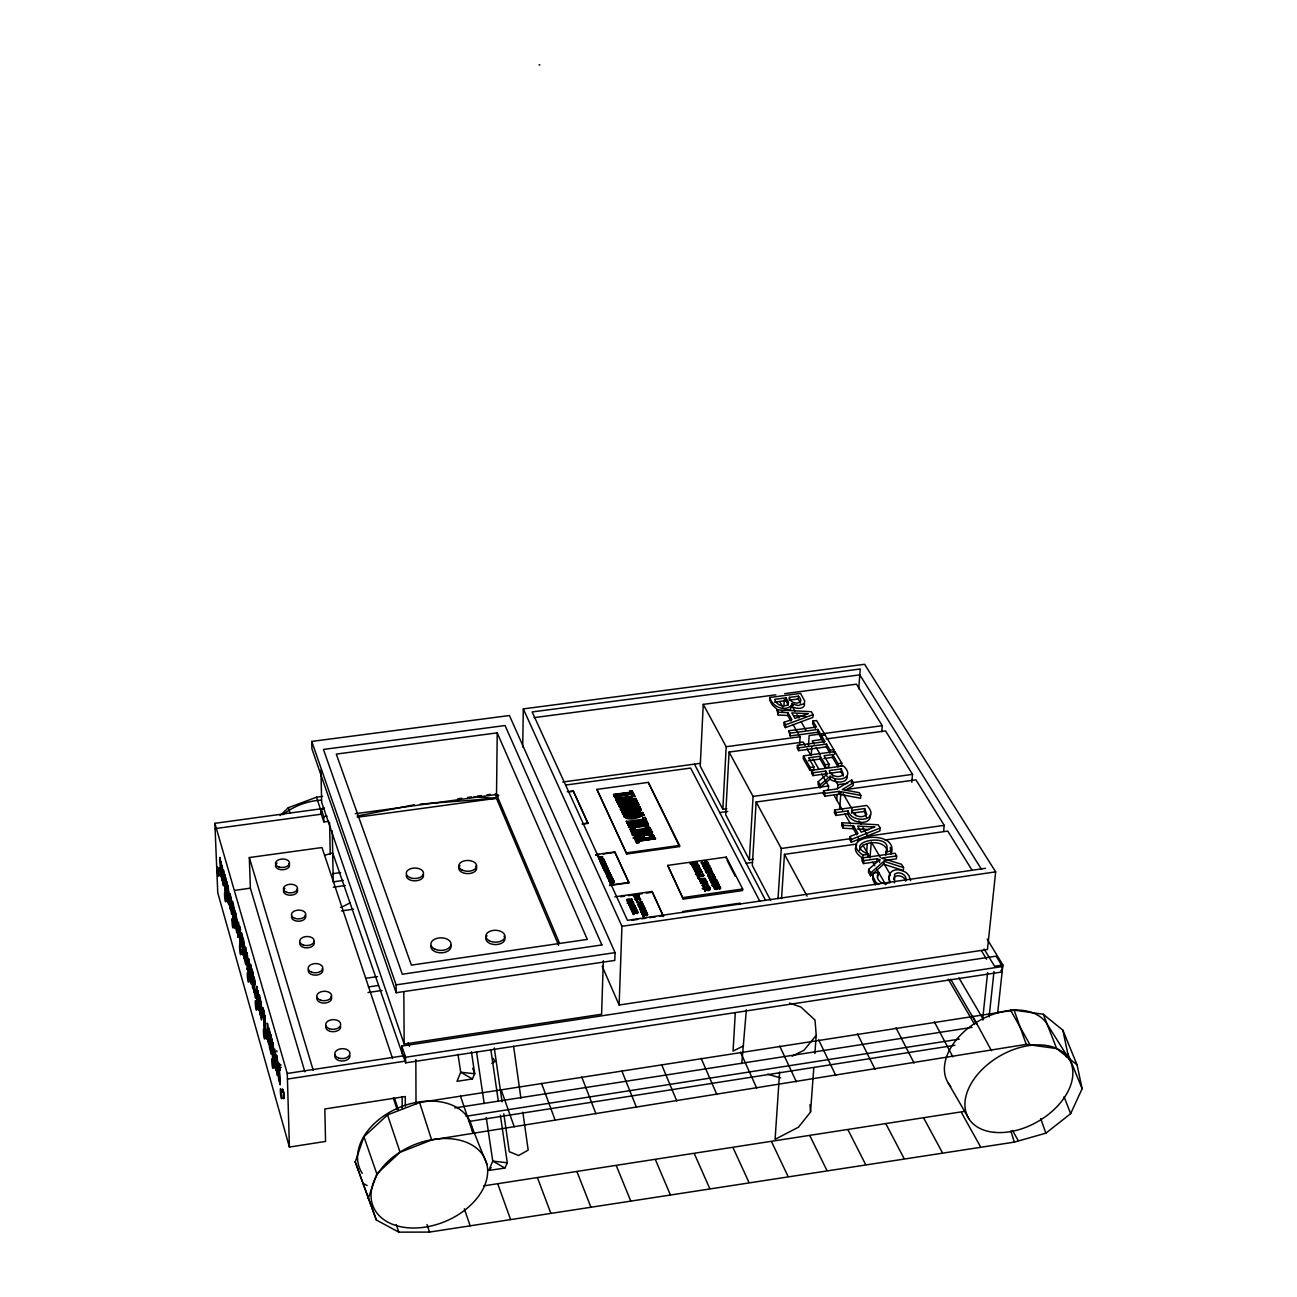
<?xml version="1.0" encoding="UTF-8"?>
<svg xmlns="http://www.w3.org/2000/svg" width="1297" height="1297" viewBox="0 0 1297 1297"><rect width="100%" height="100%" fill="white"/><g stroke="black" fill="none" stroke-linecap="round" stroke-linejoin="round"><path stroke-width="1.5" d="M245.587 963.687L245.603 947.167L247.338 969.848L247.046 968.81M257.033 1002.224L257.033 999.128L258.233 1008.061M256.725 1002.759L256.806 986.142L258.411 1007.153M702.147 863.17L702.18 862.327M714.566 887.91L717.046 886.532L719.527 887.44M559.461 943.162L496.524 794.51L497.221 732.854L336.28 754.092L411.392 965.13L587.314 939.417L497.221 732.854M641.075 912.18L642.096 910.575L645.533 910.267L644.382 907.349L644.269 908.905M522.691 747.056L523.307 708.892L864.596 664.291L995.658 871.86L987.455 949.501L619.139 1005.013L602.165 966.2M707.27 862.683C706.346 865.472 709.264 863.089 707.465 861.775A1.994 1.2 3.8 0 0 706.557 861.321L704.547 861.646L704.336 863.235M646.441 911.629L646.425 912.342A1.978 1.216 3.1 0 1 645.841 913.039L642.323 913.38L641.091 911.759M643.896 906.149L643.863 906.862A1.978 1.2 3 0 1 643.28 907.576C635.53 910.445 640.896 901.755 643.036 906.684C637.8 909.035 639.907 903.539 643.199 906.522M582.304 824.179L587.995 823.4L573.258 790.943L567.243 791.754M587.995 823.4L573.258 790.943M596.912 789.387L626.743 854.01L679.531 846.568L679.579 845.401L648.305 782.383L596.912 789.387L626.743 854.01M598.128 857.025L602.457 856.587M598.776 858.063L599.814 857.674L597.982 856.328M599.895 856.75L602.003 856.863L599.895 856.75L600.235 857.868L601.986 857.22M604.597 861.467L604.467 860.868A1.719 1.038 2.4 0 0 603.672 860.365L600.106 860.722L599.846 859.263M600.235 857.868L602.003 856.863M600.349 862.051L600.284 861.224A1.654 0.989 2.4 0 1 600.77 860.641L599.846 859.408L603.089 859.311M602.959 866.445C599.895 863.364 612.8 864.84 601.63 864.694L600.673 862.132M600.495 861.938L601.808 865.067L606.072 864.467M604.062 861.857C598.403 863.218 601.662 857.868 604.159 862.019M602.116 864.629L601.565 863.04L603.608 864.337L603.089 863.186M601.808 864.71L602.473 866.526L606.704 865.845L607.418 867.774L606.704 865.845M605.764 869.168L604.37 870.676L605.764 869.168L607.871 869.233L607.596 867.774L603.3 868.358L602.602 866.428L603.478 868.714M603.672 859.862L603.527 858.809A1.719 1.038 2.3 0 0 602.732 858.306L599.83 858.582A1.654 0.989 2.3 0 0 599.344 859.165L600.106 860.722M603.786 868.277L603.235 866.688L605.277 867.985L604.759 866.834M604.094 864.256C602.457 862.473 605.504 862.116 605.261 864.191M603.64 868.698L605.456 868.844L604.37 870.676M605.748 864.11L605.034 862.197L601.062 862.781M605.586 872.962C608.439 872.476 607.58 874.486 609.93 872.832M605.715 868.763C607.028 867.466 608.163 871.292 605.731 868.406M605.034 862.197L606.072 864.823M603.316 960.769L601.597 1014.238L404.161 1044.085L321.656 802.34L320.959 770.078M606.364 866.607L606.931 867.839L605.245 866.412L605.294 867.628M607.92 873.789L610.692 874.908L606.429 874.794C616.399 873.773 601.905 875.686 609.282 872.784M608.974 876.059L609.995 877.145L608.974 876.059C607.045 878.361 605.488 875.329 610.936 875.053L612.654 879.155L610.936 875.053M607.596 867.774L607.855 869.606L605.748 869.525M607.531 877.583L606.818 875.653M607.969 878.555L611.779 878.004L612.152 879.22L607.969 878.555L611.617 878.037L610.611 875.459L611.617 877.68M614.048 882.706L613.676 881.003L609.347 881.587L608.633 879.998L612.784 879.042C617.372 884.554 608.601 882.333 613.562 882.171M609.282 879.901L611.844 880.776L609.282 879.901L609.849 881.522M611.811 882.771C610.239 884.1 610.968 882.382 608.633 879.642M609.914 873.189L609.72 872.378M610.222 883.484L611.503 882.446M610.692 874.908L610.498 874.081M613.578 794.818L630.52 792.321L613.594 794.267M611.309 879.625L613.011 880.712L611.309 879.625L611.827 881.149M614.259 796.245L616.221 795.434L616.707 797.039L614.762 797.298L614.259 796.245L616.221 795.434M614.762 797.298L614.275 795.693M613.497 881.003L612.784 879.042M618.912 802.049L622.382 801.384L621.895 800.346L616.448 800.833L615.54 798.352L634.768 796.099L617.956 798.952L634.768 796.099M613.578 882.349C614.259 881.457 611.941 883.322 610.433 883.565M616.27 800.476L635.984 799.211L617.177 802.373M616.529 796.682L616.383 795.774L633.195 793.472L630.942 793.78L629.92 791.057L632.158 790.765L633.811 794.137L631.85 794.964L631.347 793.359L633.293 793.083L616.561 796.131M609.541 885.559L628.964 882.787L614.794 851.951L595.615 854.642M616.448 800.833L615.54 798.352M617.356 802.746L617.194 801.805L622.382 801.384M633.455 803.783L618.815 805.794L618.669 804.902L638.011 802.794L625.235 806.134M635.287 803.54L619.399 807.01L638.011 802.794M615.07 952.63L614.794 960.412L396.169 992.724L311.912 748.791L311.75 741.414L509.429 715.522L615.07 952.63L396.104 984.877L311.75 741.414M620.955 809.668L630.504 808.744L631.088 810.56L630.472 809.296L621.101 810.593L620.955 809.668L640.086 807.026C636.227 810.382 625.122 808.955 640.264 807.399M621.895 800.346L616.464 800.281M641.318 809.571C640.118 816.251 626.175 810.738 622.138 812.781C625.592 809.863 639.016 815.456 641.318 809.571L621.701 811.857L631.104 810.009M621.879 812.214L621.717 811.306M625.105 809.296L620.015 809.085L622.106 807.853M623.014 814.013C634.573 813.041 625.77 816.705 623.014 814.013L642.858 812.733L624.1 816.867C624.927 813.478 635.433 815.197 623.922 816.478M623.403 806.523L638.708 804.221L625.316 806.621M624.1 800.152L633.309 798.774L624.505 800.995L624.1 800.152L633.293 799.341M624.505 800.995L624.116 799.601M623.938 815.926C626.84 821.925 639.68 817.791 643.798 814.905M619.139 1005.013L621.944 926.285L523.307 708.892M626.321 821.536L643.28 819.185M626.613 816.64C630.342 818.472 639.064 817.532 641.415 814.581L626.597 817.191L641.399 815.132L638.432 816.964L626.905 817.694M626.5 821.909L626.354 820.985M646.555 820.936L646.198 819.607L643.928 819.915L643.831 821.147L627.083 823.109L646.344 819.882C639.972 824.389 625.77 824.292 646.587 820.385M627.245 823.465L627.1 822.557M636.211 822.574L647.495 822.249L628.04 825.119L644.658 822.249L634.93 823.514M628.218 825.492L628.056 824.568M629.92 791.057L632.142 791.316L633.779 794.688M628.964 827.081C653.169 822.33 612.881 830.615 635.789 825.946L628.996 826.513M632.304 900.231C631.915 906.473 620.144 897.508 631.834 899.145L632.012 901.302A2.383 1.443 2.9 0 1 631.12 901.772L628.121 901.577L626.905 899.842M627.78 900.912L628.072 901.383A1.686 1.038 2.8 0 0 628.85 901.853C632.741 901.042 632.709 899.956 628.867 901.431A1.686 1.021 2.8 0 1 628.088 900.945L627.926 900.734M630.877 814.24L640.134 812.846L630.877 814.24L631.282 815.083L634.817 814.419M631.526 793.699L616.367 796.326M631.85 794.964L631.704 794.056M630.423 906.327L629.045 904.982C636.292 901.723 618.474 904.528 633.147 901.999C636.13 905.371 620.744 905.095 634.282 904.917L635.125 906.716L631.412 908.159L635.141 906.295L633.779 904.982M647.398 829.772L649.408 830.21L631.299 831.944L630.666 830.031L632.644 829.756L633.293 831.118M631.282 815.083L630.893 813.689M628.38 903.539L628.218 902.696M628.964 882.787L614.794 851.951M639.405 811.403L633.179 812.522L631.655 811.29L639.453 810.544L634.525 811.922L631.655 811.29M631.299 831.944L630.666 830.031M629.045 904.982L630.342 903.247M631.72 829.918C641.496 827.583 626.111 831.847 630.731 828.361M632.369 834.182L631.558 831.912L632.369 834.182L636.097 833.485L634.736 835.025L636.016 835.3L652.683 832.026L648.403 831.847L649.975 833.306M632.644 829.756L630.65 830.583M632.904 822.882L646.182 820.158L645.128 817.386L642.826 818.261M632.758 808.436L633.341 810.252L632.741 808.988M629.904 906.814L629.061 904.544M630.05 905.517L634.152 905.792M631.428 907.738C646.084 908.775 620.485 909.797 634.946 905.857M634.736 796.65L634.59 795.742M630.666 908.5L630.488 907.624M629.288 905.501L630.958 903.669M633.049 903.182C631.834 905.095 629.58 902.712 633.017 903.393M639.097 835.446C631.671 836.565 628.234 834.02 639.113 834.879M637.881 912.764L637.362 911.094L632.19 911.775L631.299 909.846L636.26 908.711L637.135 911.061L636.26 908.711M633.957 831.944C630.634 834.036 645.922 831.409 650.527 830.745C654.515 828.621 643.458 829.853 649.375 830.761M632.125 900.264L631.834 899.145M634.282 831.523L649.278 830.988M631.282 806.102L637.686 806.102L635.562 807.853L637.654 806.653L623.063 808.161M635.773 798.774L616.286 799.925M634.703 838.494C633.017 840.683 654.872 836.905 654.304 836.241M648.273 823.854C649.91 826.205 633.147 820.563 635.595 826.157M635.984 799.211L635.789 798.206M632.19 911.775L631.315 909.424M632.077 910.17L632.774 911.694L632.077 910.17L633.909 909.91L635.141 911.24L634.509 909.392L635.141 911.24M632.579 912.634C633.617 914.904 633.358 913.331 637.897 912.521M632.936 903.312L632.774 902.485L633.033 903.604M636.714 800.703C608.747 801.514 616.415 806.685 637.313 801.951C582.693 807.934 670.549 795.288 621.766 802.827M633.503 903.215L633.147 901.999M638.983 895.838L639.016 896.567C636.519 901.334 628.251 893.033 638.497 894.752L638.935 897.021M647.025 837.975C676.645 835.981 614.454 844.963 643.004 838.511M638.967 842.888L638.383 841.072L655.488 838.673L635.919 841.007L636.697 842.645L638.983 842.32L636.665 843.212L635.562 840.278M635.887 838.673C664.777 835.284 608.342 841.85 647.446 834.733C649.619 833.841 653.769 835.041 649.538 836.16C649.051 838.219 656.087 835.56 652.91 834.717M633.26 914.093L634.557 912.358M633.503 914.628L633.276 913.655M634.476 896.097L634.752 896.989A1.686 1.021 2.9 0 0 635.53 897.459C643.961 896.162 628.251 894.914 638.254 895.968M637.994 803.346L637.767 802.276M633.909 909.91L634.557 911.321M637.216 824.924L645.209 824.811M651.953 834.603C647.398 834.441 635.935 835.009 636.292 837.943C638.627 835.381 648.095 834.295 651.516 835.787M637.67 825.865L637.249 824.373M638.546 803.881L638.691 804.772M648.435 824.195L637.848 826.221L643.134 825.492M622.09 809.15C616.026 806.621 641.675 802.956 638.643 806.864C643.28 804.594 615.88 806.929 625.105 808.712M637.265 912.277C636.049 914.207 633.779 911.807 637.232 912.504M639.308 810.236L631.639 811.857M635.854 909.635L636.551 911.143L635.854 909.635L634.492 909.829M636.114 908.84L635.935 907.997M636.227 900.831L635.271 898.934A1.994 1.216 3 0 1 635.838 898.221L639.34 897.881A2.075 1.265 3 0 1 640.296 898.497C642.096 899.518 633.811 900.588 635.287 899.21M640.232 807.95L640.086 807.026M636.697 902.145C640.491 901.512 638.546 904.884 641.885 901.982M637.005 900.718L636.162 899.745M637.167 912.407L636.989 911.58L637.249 912.699M633.374 809.685L640.848 809.215M637.719 912.31L637.362 911.094M639.486 903.15C645.517 903.134 641.723 905.63 637.897 905.193L637.719 904.366L641.95 904.171M638.805 895.87L638.497 894.752M641.123 901.918L638.691 903.798L641.107 902.339M641.61 836.225L641.902 837.44L641.61 836.225L643.879 835.917L644.366 836.938M642.826 813.284L642.631 812.279M648.403 831.88C653.623 833.922 641.35 832.139 641.383 834.603M639.697 900.329L639.956 899.469M643.717 815.1L643.425 813.916L624.246 816.575C629.223 820.19 637.946 816.883 643.636 815.213M644.463 909.31L639.907 909.537L644.285 908.467L644.949 910.348A1.962 1.2 3.1 0 1 645.922 910.786L646.425 912.05A1.978 1.216 3.1 0 1 645.857 912.618L642.923 913.088L641.188 912.067M640.102 909.943L639.924 909.1M640.248 835.268L643.669 833.631M644.35 837.489L643.879 835.917M641.869 902.42L641.626 901.431M644.398 832.933L647.949 833.744M644.836 838.024L641.448 838.737M634.8 828.896C623.792 828.199 654.872 822.752 645.825 828.459M644.885 915.277L643.247 916.687L644.528 914.466L642.145 913.866L647.09 913.153C648.776 917.092 642.307 915.309 647.641 914.58M642.582 903.49L642.826 904.479M645.16 839.013L655.163 837.992L655.455 839.224M645.549 828.507L650.446 828.183L632.887 830.258L650.429 828.751L631.315 831.393M642.323 914.709L642.145 913.866M642.988 916.152L644.528 914.466M648.305 782.383L679.531 846.568M643.247 916.687L643.004 915.731M647.479 822.817L647.252 821.747M645.533 910.267L644.382 907.349M644.949 910.348L644.479 908.889L639.907 909.537M634.768 829.464C625.024 828.28 652.731 824.211 645.322 827.989C659.914 823.579 624.603 825.719 631.752 829.35M646.992 914.774C646.619 912.164 647.543 916.639 645.241 915.082M650.494 831.296L651.629 830.485L650.137 829.367M647.608 914.823L647.09 913.153M650.429 828.751L650.316 827.908M652.65 836.322C656.72 830.81 629.483 835.511 635.903 838.121M654.272 836.792L654.093 835.803M652.067 891.477L663.48 916.444L652.067 891.477L614.794 896.843M877.518 877.242L878.636 872.411L873.124 873.221L872.751 879.366L875.394 885.024M667.712 865.407L683.276 899.113L742.581 890.553L742.678 888.964L726.271 857.074L667.712 865.407L683.276 899.113M683.016 912.618L683.081 911.434L740.182 903.134L740.117 904.333M694.446 864.256L692.144 865.829C700.737 861.986 679.32 865.229 697.056 862.246C699.796 866.364 692.922 863.364 692.485 865.942L694.462 868.958M691.285 864.11L691.058 863.089M692.144 865.829L693.976 863.802L691.301 863.575M693.749 869.071L692.63 866.234L698.629 865.375L699.764 868.212L695.192 868.99A2.464 1.475 3.7 0 0 694.527 869.898C694.284 876.756 710.821 867.823 696.829 873.983M696.862 863.316C697.656 867.158 690.766 862.165 696.619 862.829L696.262 864.272L694.365 863.154M775.817 694.819L703.25 704.384L700.234 766.138L722.834 809.247L726.79 808.696M696.635 868.52L695.808 866.299L697.332 868.423M695.792 872.33L695.565 869.541L698.905 868.974A2.578 1.556 3.8 0 1 700.331 869.59L700.915 870.287A4.037 2.432 3.7 0 1 701.061 871.292L701.093 870.773A4.037 2.432 3.7 0 0 700.947 869.752L700.364 869.071A2.578 1.556 3.8 0 0 698.921 868.455L698.159 865.974L699.051 868.309M696.619 862.829L694.333 863.672M694.414 864.791L697.51 864.904L697.056 862.246M697.073 870.19L698.435 871.957L697.786 870.092M705.406 879.496L698.435 878.491L705.13 878.361C707.351 880.89 696.084 882.365 701.255 880.517L700.542 879.09L698.694 878.993L697.397 875.832L703.671 875.459L698.337 876.74L703.671 875.459M699.764 868.212L698.629 865.375M698.694 878.993L697.397 875.832M645.841 911.613L643.717 913.104L641.707 911.775M698.451 878.507L698.353 876.221M699.732 881.101L701.272 879.982L700.575 878.572L698.71 878.474M700.315 870.595L700.04 871.697L700.348 870.222M699.991 881.62L699.764 880.566M707.238 863.202L705.163 861.84L704.53 864.515A1.881 1.135 3.8 0 1 703.298 864.645C700.364 865.083 702.082 859.749 702.261 862.521M700.607 882.852L705.925 882.073L706.054 880.193L707.546 883.208L706.816 883.841C706.217 878.669 693.587 885.754 706.184 882.576M700.85 883.338L700.623 882.317M701.288 879.123L704.449 878.766L701.872 880.274L701.288 879.123L704.433 879.301M701.726 871.568L701.953 872.589M701.872 880.274L701.32 878.604M708.713 864.191L702.909 866.007L706.589 864.807M696.943 873.692C718.019 876.642 681.638 875.491 701.969 872.07M708.519 866.574L703.169 866.558L708.551 866.056L703.914 868.033L708.551 866.056M703.039 874.778L702.828 873.756M703.639 875.978L703.428 874.956M704.19 868.585L710.691 868.131L704.19 868.585L703.947 867.515M706.897 889.823L704.611 890.893C713.285 886.953 691.625 890.277 709.556 887.229C713.074 891.882 702.326 890.974 710.27 888.753M703.72 889.126L703.509 888.105M704.838 869.282L705.536 871.244L706.168 870.627M710.675 868.65C693.652 868.001 720.856 865.585 704.093 865.65M704.611 890.893L706.135 888.785M705.536 871.244L710.691 869.995L711.567 871.957L710.724 869.476L705.665 870.19L710.821 868.958L712.458 873.692C711.972 868.941 699.115 874.875 711.599 871.438M704.92 891.542L704.628 890.358M707.53 883.727L706.054 880.193M711.826 872.443L706.541 872.686M707.027 864.061L707.27 862.975M706.816 883.841L706.2 882.057M709.362 888.315C709.751 891.801 703.849 888.558 709.491 888.672M708.454 863.689L708.681 864.71M893.746 879.317L894.379 877.031C898.254 874.227 904.528 876.415 905.76 881.068M643.296 906.133L641.269 907.641L638.562 906.295M715.182 876.999L708.892 877.372L715.182 876.999L712.815 877.339L713.642 879.577L712.783 877.874M705.017 868.163L709.67 866.688L709.459 865.666M712.069 877.972L712.928 879.69L712.069 877.972L709.151 877.874M707.919 875.28C709.637 872.427 715.15 875.216 714.29 876.107C714.842 872.8 708.081 872.638 707.805 875.605L709.054 877.372L707.838 875.07M710.237 868.52L711.567 869.865M713.609 875.718L713.301 876.772L713.545 874.972A1.8 1.086 4 0 0 712.507 874.243L708.875 874.778A1.735 1.038 3.9 0 0 708.6 875.443L710.01 877.242L708.567 875.961A1.735 1.038 3.9 0 1 708.843 875.297L712.475 874.778A1.8 1.086 4 0 1 713.512 875.507L713.626 875.897M710.432 868.179L705.033 867.628M710.026 888.721L709.556 887.229M712.961 879.155C703.314 880.793 722.932 879.026 713.674 879.058M716.609 879.82L717.306 881.798L716.609 879.82L710.253 880.079M711.259 882.657C713.22 882.025 709.07 879.123 711.259 882.657L717.646 881.879C719.316 885.429 707.984 886.694 718.003 882.592M711.388 881.603L716.576 880.355M711.648 882.106C712.312 879.301 718.084 882.738 716.479 880.89M717.014 882.998C700.607 890.455 728.249 879.042 711.842 883.208M712.458 873.692L711.842 871.924M713.155 873.594L711.664 870.611M712.912 885.948L718.992 884.554L712.912 885.948L712.669 884.862M714.923 876.513L715.15 877.534M716.398 887.31L716.803 888.704L717.111 887.213C719.365 889.872 714.517 890.228 714.679 887.651M717.76 889.094L717.111 887.213M717.971 883.111L717.646 881.879M713.966 884.781L718.765 884.1L718.96 885.089M722.834 809.247L726.19 746.732L703.25 704.384M713.804 887.553A2.481 1.508 4.1 0 1 714.452 886.613L718.214 886.078A2.61 1.573 4.1 0 1 719.673 886.694L720.257 887.407A4.069 2.464 4.1 0 1 720.419 888.429L719.381 888.85L719.657 887.732M720.354 888.704L720.435 887.91A4.069 2.464 4.1 0 0 720.289 886.872L719.689 886.175A2.61 1.573 4.1 0 0 718.246 885.559L714.485 886.094A2.481 1.508 4.1 0 0 713.836 887.018L715.117 889.483M805.129 745.435L803.167 742.046L729.076 752.065L725.688 814.678L749.342 859.798L753.265 859.23M726.174 858.646L726.271 857.074M635.87 899.664L637.946 898.156L639.988 899.615M735.269 1013.2L733.064 1051.073L743.57 1045.868M749.342 859.798L753.087 796.423L729.076 752.065M823.838 792.613L756.119 802.016L752.325 865.472L770.677 900.491M769.834 697.462C772.039 706.622 784.604 712.215 791.689 705.373L792.094 703.801L797.963 705.519L804.221 703.785L804.707 700.899L800.525 693.409L769.834 697.462L769.672 700.234L772.558 705.276L777.989 710.026M641.691 912.196L643.798 910.705L645.825 912.034M776.968 709.848L778.33 712.231L787.911 712.685L791.867 719.511L784.134 722.299L783.939 725.088L785.398 727.617L812.879 717.419L813.073 714.631L811.355 711.713L776.968 709.848L778.168 715.02L787.733 715.49L790.992 721.035M778.168 715.02L778.33 712.231M639.145 906.733L642.193 905.274A1.962 1.2 3 0 1 643.344 905.744L643.782 906.279M783.939 705.552L784.312 699.602M788.333 705.146L785.852 700.607L786.031 697.835L774.666 699.326C776.287 704.984 783.226 707.773 788.106 704.498L788.511 702.358L786.031 697.835M785.398 727.617L785.577 724.812L784.134 722.299M787.733 715.49L787.911 712.685M789.257 700.169L789.435 697.381L798.417 696.197C806.912 704.547 789.889 705.617 789.435 697.381M778.022 898.691L781.28 848.481L756.119 802.016M833.631 752.552L833.825 749.731L816.559 720.516L812.895 721.019L816.445 727.05L788.981 730.746L790.197 735.966L817.677 732.254L823.952 742.922M781.669 710.983L790.457 709.427L791.932 703.833M790.197 735.966L788.981 730.746M804.529 703.671C805.08 709.783 795.418 708.94 791.916 706.589L792.094 703.801M781.54 898.594L784.458 854.35L855.858 844.185M800.557 703.152L798.239 698.97L798.417 696.197M797.412 745.37L797.217 748.191L798.628 750.639L826.286 746.877L829.918 753.054L830.129 750.233L826.481 744.073L798.806 747.818L797.412 745.37L825.054 741.625L817.872 729.449L790.376 733.145M798.628 750.639L798.806 747.818M799.568 744.802L800.103 736.761L793.018 724.537M779.627 1072.035L775.087 1139.317L798.449 1127.206L810.528 1112.064L813.819 1067.626M803.443 755.875L803.265 758.696L809.96 770.369L813.705 769.851L813.9 767.013L808.598 757.837L820.32 756.232L825.297 764.776L825.087 767.613L828.832 767.094L829.026 764.257L824.033 755.729L832.658 754.546L838.057 763.706L837.846 766.543L841.575 766.024L841.785 763.187L834.928 751.595L803.443 755.875L810.155 767.516L809.96 770.369M866.493 817.24L864.418 811.436L864.645 808.566L851.772 810.366L851.545 813.251M605.002 870.968C607.612 868.52 610.676 872.849 606.25 872.346M808.469 745.597L809.166 735.545L882.268 725.688L881.782 731.703M812.895 721.019L812.7 723.807L815.359 728.347M811.274 754.919L811.825 746.861M830.112 776.255L829.918 779.092L819.963 787.765L820.158 784.912L830.112 776.255C838.219 782.869 855.939 777.568 843.407 765.927L811.727 770.272L811.533 773.109L812.976 775.606L825.589 773.871L827.243 776.741M812.976 775.606L813.17 772.769L811.727 770.272M817.677 732.254L817.872 729.449M821.26 738.35L821.439 735.512L825.135 735.042M813.17 772.769L825.8 771.034L827.454 773.887L818.277 781.637L818.067 784.474L819.963 787.765M825.087 767.613L820.109 759.069L820.32 756.232M887.164 851.805C886.629 839.645 862.165 840.067 859.554 850.313M719.689 887.359L719.365 888.802M826.286 746.877L826.481 744.073M823.546 790.797L823.336 793.651L824.811 796.196L838.964 794.234L860.608 798.239L860.835 795.385L859.23 792.678L842.175 789.614L853.361 782.756L851.707 779.951L837.246 788.9L823.546 790.797L825.005 793.342L824.811 796.196M825.589 773.871L825.8 771.034M828.313 789.922L828.588 785.966L821.747 774.147M837.846 766.543L832.463 757.383L832.658 754.546M834.717 754.416L834.928 751.595M814.873 1053.488L816.218 1035.314L815.035 1020.058L800.898 1007.056L789.581 1003.067M834.587 809.977L836.079 812.571L848.108 810.884C851.659 824.308 881.895 820.985 866.801 805.469L834.587 809.977L834.376 812.846L835.868 815.44L847.898 813.754C849.892 823.368 871.6 826.529 870.287 814.84M836.662 800.476L837.116 794.558M837.554 788.641L837.846 784.685L834.895 779.627M835.868 815.44L836.079 812.571M838.964 794.234L839.191 791.381L860.835 795.385M843.309 776.011L841.056 771.747L841.267 768.91L829.318 770.548C830.907 776.352 839.24 778.557 843.407 774.536L841.267 768.91M839.726 808.015L840.926 792.191M841.915 822.72L841.688 825.605L843.228 828.248L853.329 828.767L853.556 825.881L843.439 825.362L841.915 822.72L878.231 824.795L880.144 828.037L879.901 830.923L851.27 842.256L849.648 839.451L849.875 836.565L857.949 833.468L853.556 825.881M843.228 828.248L843.439 825.362M847.898 813.754L848.108 810.884M851.707 779.951L851.481 782.788L912.521 774.358L911.823 782.237M858.727 688.772L860.251 668.993L532.159 711.94L627.456 920.335L985.412 868.325M853.361 782.756L853.134 785.593L845.158 790.505M851.27 842.256L851.497 839.37L849.875 836.565M858.128 841.526L858.452 837.522M608.682 871.292L605.407 871.584L607.807 870.433A1.637 0.989 2.5 0 1 608.747 870.806L609.168 871.73A1.637 0.989 2.5 0 1 608.682 872.314L605.423 872.459M885.057 860.462L896.389 858.841L896.649 855.939L895.043 853.231L862.181 857.949L861.954 860.851L863.51 863.575L876.675 861.678L876.902 858.76L879.771 859.652L879.528 862.554M890.228 847.298L891.136 853.929C900.167 828.118 834.976 835.463 862.959 855.096L862.732 858.014C858.387 855.696 852.583 849.892 856.847 845.012M863.51 863.575L863.753 860.657L862.181 857.949M866.607 852.194L867.255 844.185M879.771 859.652L868.731 869.314L868.487 872.233L870.53 875.799L883.597 864.175L883.841 861.257L903.539 867.596L903.296 870.514L883.597 864.175M869.979 858.014L871.292 841.98L880.339 857.479M870.53 875.799L870.773 872.881L868.731 869.314M872.881 876.14L873.124 873.221M885.997 851.562L885.883 854.691L885.997 851.562C895.335 831.264 839.354 841.607 868.05 854.156L867.823 857.058M741.771 1063.702L746.359 1009.763M241.339 946.551C242.798 942.887 243.917 961.288 241.907 952.176M704.287 862.862L706.541 861.84A1.994 1.2 3.8 0 1 707.449 862.294L708.016 863.364L707.06 863.526M249.137 973.852C250.661 970.253 251.731 988.833 249.705 979.543M943.632 831.328L944.2 825.346L915.925 779.837L846.99 789.403M257.114 1001.803C258.216 998.171 260.032 1013.881 258.054 1009.293M982.591 1019.896L987.617 972.539M989.108 1016.961L993.988 971.485M1001.851 971.988L1002.451 966.524L996.145 956.165L401.794 1046.063L401.827 1051.64L405.637 1062.843L1001.851 971.988L1000.911 970.432M997.669 1013.006L1002.905 964.984L987.163 939.125M894.508 882.933L894.638 874.113C898.951 870.887 906.441 874.243 906.133 879.852M273.651 1059.746C275.369 1056.423 276.358 1075.472 274.234 1065.615M701.466 861.808L701.418 863.218M558.602 945.27L496.475 798.287L497.626 794.542M640.556 899.988L640.572 899.08M705.13 862.894L707.141 862.91M642.307 833.404L634.752 834.474L636.097 833.517M603.721 860.024L603.672 859.036M704.384 863.04L702.682 863.413L702.471 861.694M248.554 973.496L247.192 952.744L248.311 973.447M274.315 1063.848L272.986 1042.529L274.413 1058.368M496.638 797.055L496.54 798.433L498.745 795.174M355.232 1161.934L363.922 1136.739L387.527 1114.917L419.596 1102.515L1014.108 1010.12L1043.258 1014.254L1062.859 1030.175L1077.077 1064.869L1082.12 1088.718L1070.641 1113.685L1045.852 1133.173L1014.335 1142.122L429.502 1232.085L398.828 1232.15L376.341 1220.007L355.232 1161.934L376.341 1220.007M368.186 1198.687L376.827 1173.866L400.092 1152.287L431.642 1139.966L1026.219 1044.377L1056.65 1048.56L1077.077 1064.869M702.244 885.397L705.973 884.246L708.681 885.9A2.432 1.475 3.9 0 1 708.016 886.581C698.191 890.05 705.73 878.766 708.681 886.256A2.432 1.475 3.9 0 1 707.984 887.116L703.687 887.521L702.147 885.203M641.091 911.904L644.755 910.737A1.962 1.2 3.1 0 1 645.906 911.207L646.328 911.742M638.546 906.425L639.551 905.111L642.21 904.852A1.962 1.2 3 0 1 643.361 905.306L643.863 906.571A1.978 1.2 3 0 1 643.296 907.138L640.232 907.592L639.162 906.295M357.356 817.223L496.475 798.287L496.929 797.201M500.366 1115.128L507.305 1162.793L504.89 1168.078L488.839 1170.413L492.747 1161.091L486.262 1117.43M457.954 1054.234L460.711 1072.23L456.982 1081.358L472.4 1078.926L474.702 1073.754L471.411 1051.737M1066.166 1056.925L1067.723 1053.44L1062.859 1030.175M599.846 859.619L601.565 858.533L603.186 859.457M641.691 912.002L645.76 911.823L641.756 911.986M878.75 872.605C874.113 878.393 881.944 885.997 888.105 883.046M889.272 882.382L889.888 881.425C886.191 873.367 893.779 867.644 901.383 870.482A11.284 6.696 6.5 0 1 906.684 873.059L909.002 875.718L910.607 880.679M885.754 854.48L886.483 853.377M890.018 875.28L889.077 877.031L889.726 883.079M646.895 914.677L644.836 914.336L646.7 914.061M602.992 860.284L603.202 859.1M816.218 1035.314L803.994 1050.23L792.143 1056.18M488.839 1170.413L491.19 1167.592M277.882 1069.409L276.958 1058.336L277.769 1067.301L277.882 1064.448M280.071 815.586L288.323 807.707L316.581 797.201L322.596 796.358M870.773 872.881L883.841 861.257M704.952 891.007L706.93 889.288M643.263 916.266L644.901 914.855M633.52 914.19L635.157 912.78M233.817 918.908L235.243 928.409L233.995 923.48M613.951 882.495L611.925 882.3M638.173 896.632L635.546 897.038A1.686 1.021 2.9 0 1 634.768 896.551L634.606 896.34M491.822 1063.329L494.903 1061.627L493.282 1058.32M648.435 827.583C650.17 823.644 635.254 827.47 631.752 828.037M607.158 874.129L609.282 873.14M650.981 836.127L649.521 836.711M620.388 803.167L619.707 803.718L620.793 804.01M630.472 908.046L634.849 905.679L629.92 906.392M851.497 839.37L880.144 828.037M700.023 881.101L705.438 878.977M701.888 879.755L704.449 878.766M598.938 858.419L602.651 856.993M785.577 724.812L813.073 714.631M324.59 855.339L332.68 852.859L403.464 1057.136M619.982 802.778L617.534 804.01L622.155 804.367M635.773 840.715L654.077 836.37M635.546 840.845L642.972 839.062M623.435 807.512L627.699 806.588M636.535 822.671L643.831 821.147M357.178 816.056L414.31 804.788M649.505 833.906L652.278 833.144L652.099 832.236M698.224 872.605L696.846 873.465L698.321 874.891M624.116 816.316L642.858 812.733M624.522 800.444L633.309 798.774M636 798.66L617.194 801.805M631.315 814.532L640.134 812.846M648.889 831.701L633.925 832.512M697.981 872.103L696.246 873.789L699.31 874.794M454.793 1107.93L971.972 1027.37M466.012 1116.279L959.245 1039.14M328.79 821.26L323.893 821.925L321.267 814.192L321.105 808.777L324.363 808.339L214.88 823.319L217.75 892.741L289.409 1147.083L325.547 1141.425L324.834 1108.967L405.28 1096.532L405.329 1106.228M469.417 1121.402L954.884 1045.301M321.153 808.923L324.396 808.42M483.651 1185.88L964.903 1111.318M287.431 1079.072L405.069 1061.157L405.037 1055.563L287.269 1073.462L214.88 823.319M279.941 1067.561L278.92 1063.216L280.006 1082.265L278.904 1076.591L279.001 1079.817L280.136 1084.762L278.985 1065.858L280.022 1070.592L279.941 1067.561L281.238 1067.366M1002.905 964.984L994.556 966.249L984.115 948.999M401.794 1046.063L405.604 1057.25L1002.451 966.524M368.397 986.952L378.4 985.477M368.008 992.513L381.95 990.47M258.752 1009.844L260.259 1010.606M622.771 802.259L636.535 800.346M621.944 926.285L995.658 871.86M365.527 978.343L377.524 976.592M257.86 1002.014L259.108 1001.835M633.568 895.887L638.481 895.173M703.477 888.623L709.54 887.764M626.889 900.28L631.817 899.567M706.8 888.688L709.119 887.829L709.346 888.85M627.635 900.604L631.428 900.053M715.263 888.396L716.836 888.169M713.853 887.391L715.15 888.948L717.792 888.575M719.413 888.315L720.386 888.186M628.202 903.134L633.131 902.42M630.893 903.182L632.758 902.907M636.681 902.566L641.61 901.853M683.357 897.54L742.678 888.964M642.842 904.058L637.719 904.366M631.299 909.846L636.243 909.132M632.401 912.229L637.346 911.515M635.108 912.277L636.973 912.002M642.128 914.288L647.073 913.574M631.817 920.254L637.767 919.395M641.723 918.811L645.695 918.244M649.651 917.66L655.601 916.801M659.557 916.217L663.529 915.65M605.569 873.319L609.703 872.735M781.28 848.481L850.54 838.656M944.2 825.346L867.904 836.176L862.943 827.664M610.709 874.551L606.429 874.794M691.042 863.624L697.04 862.764M701.434 862.327L702.455 862.213M606.801 876.01L610.936 875.41M610.595 875.815L609.477 875.621L609.995 877.145M692.598 866.753L698.613 865.91M693.555 867.142L695.792 866.834M696.489 866.736L698.143 866.493M885.008 840.018L947.767 831.085L972.134 870.303M608.633 879.998L612.768 879.415M609.541 881.603L613.659 881.376M611.779 881.992L613.351 881.782M746.197 863.299L752.195 862.44M695.954 871.26L697.51 871.033M694.56 870.255L695.824 871.795L698.451 871.422M700.056 871.179L701.029 871.049M609.558 885.17L628.98 882.398M699.018 874.827L703.071 874.259M697.364 876.35L703.396 875.491M709.07 876.853L710.026 876.707M713.334 876.237L714.29 876.107M862.959 855.096L868.179 854.35M886.127 851.789L891.379 851.027M713.253 881.863L716.447 881.409M863.753 860.657L876.902 858.76M896.649 855.939L881.522 858.111L901.577 864.288L903.539 867.596M717.614 882.414L711.599 882.754L711.81 883.743M620.647 896.778L624.57 896.211M628.494 895.66L634.379 894.8M638.302 894.249L642.226 893.682M646.149 893.114L652.034 892.271M227.575 897.265L226.732 881.441L227.915 900.037L229.099 899.875M853.394 812.992L864.418 811.436M227.915 900.037L229.358 900.767M333.297 887.213L345.31 885.527M227.478 900.134L228.24 902.825L229.423 902.663M595.615 855.031L599.441 854.496M603.283 853.945L614.778 852.34M626.775 852.842L679.579 845.401M603.51 859.165A1.719 1.038 2.3 0 0 602.716 858.663L599.814 858.938A1.654 0.989 2.3 0 0 599.327 859.522L600.77 860.268M603.964 862.019L604.613 861.111M600.916 863.137L605.034 862.554M602.586 866.785L606.704 866.201M582.304 823.79L587.995 823.011M825.005 793.342L839.191 791.381M627.083 823.109L646.311 820.434M628.04 825.119L647.495 822.249M719.722 812.587L727.747 811.468M637.702 825.314L645.225 824.26M645.355 827.454L648.451 827.032M332.616 873.708L340.641 872.589M647.365 830.307L650.121 829.934M632.385 833.631L634.606 833.322M633.325 834.425L636.065 834.052M235.033 890.326L250.386 888.186L304.892 1071.825M636.908 837.586L643.847 836.468M649.554 836.192L652.667 835.754M343.267 880.436L333.248 881.847L332.259 830.826M635.887 841.575L655.488 838.673M341.468 910.883L353.497 909.213M825.297 764.776L829.026 764.257M810.155 767.516L813.9 767.013M838.057 763.706L841.785 763.187M614.778 796.747L633.811 794.137M615.524 798.903L634.557 796.293M829.107 773.401L841.056 771.747M625.349 803.605L631.331 802.778M635.303 802.973L618.669 804.902M630.115 803.881L618.815 805.794M633.925 803.362L637.751 802.827M250.386 888.186L249.316 857.544L321.98 847.541L392.553 1058.482M638.708 804.221L619.415 806.458M625.3 806.264L632.855 805.226M638.643 806.864L635.562 807.269M620.923 810.236L640.053 807.593M621.701 811.857L640.864 808.647M622.138 812.781L639.389 810.398M753.087 796.423L828.588 785.966M837.846 784.685L847.671 783.323M629.985 816.332L643.409 814.467M822.152 739.485L812.246 740.83L814.208 744.202M826.108 738.95L885.527 730.908L912.521 774.358M215.091 828.605L321.267 814.192L321.153 808.89M562.768 782.01L700.315 763.333M321.105 808.777L323.78 816.656L327.055 816.17M457.744 798.774L461.683 798.239M467.617 797.428L471.557 796.893M477.345 796.099L481.203 795.58M486.991 794.802L490.315 794.348M355.313 813.705L496.524 794.51M565.622 785.058L690.636 768.067L759.847 901.318M830.129 750.233L833.825 749.731M569.237 791.867L573.258 791.316M808.404 760.658L820.109 759.069M823.838 758.55L832.463 757.383M726.19 746.732L800.103 736.761M784.701 693.636L856.474 684.168L882.268 725.688M774.504 702.115L785.852 700.607M791.04 699.926L798.239 698.97M534.056 717.63L859.798 674.862L981.553 869.428M623.744 804.189L625.592 803.945M648.403 834.084L643.815 834.166M539.033 64.931L539.909 64.85M622.998 814.565L642.615 812.83M420.293 804.091L496.573 798.303L495.292 793.667M636.195 823.125L647.219 822.298M633.017 823.109L644.658 822.249M646.992 838.527L654.936 838.154M634.687 839.062L638.059 838.9M704.06 866.169L709.427 866.201M625.089 809.263L623.419 809.182M793.651 715.766L805.777 716.366M857.43 828.978L868.812 829.561M473.486 797.007L496.475 798.287M599.457 856.766L602.457 856.944M631.412 908.159L635.919 908.419M630.682 908.062L636.13 908.419M767.581 1074.208L780.648 1077.92M607.904 874.162L610.482 874.437M607.255 873.983L609.979 874.291M641.966 903.75L638.594 903.117M507.305 1162.793L492.747 1161.091L504.89 1168.078M605.764 872.233L608.682 871.941A1.637 0.989 2.5 0 0 609.185 871.373L608.763 870.449A1.637 0.989 2.5 0 0 607.823 870.076L604.824 871.503L608.682 871.487M363.598 1183.61L367.116 1185.523M472.4 1078.926L460.711 1072.23L474.702 1073.754L472.708 1068.274M829.918 779.092C834.441 782.675 847.022 784.215 847.363 776.352M878.685 884.489L875.637 882.09L872.978 876.448M791.948 704.401L793.391 705.373M630.942 904.106L633.033 904.447L633.666 903.231M635.141 913.218L637.249 913.558L637.897 912.342M227.526 901.982L225.613 877.583L226.748 895.627L226.343 894.476M715.247 888.931C712.264 885.932 719.965 884.522 719.657 887.878M695.922 871.779C693.619 869.444 699.196 868.487 700.185 870.319M266.615 1039.173L265.626 1029.332L265.334 1032.072M1069.312 1059.373L1047.457 1024.662A57.571 37.824 -30 0 0 975.376 1023.009A57.571 37.824 -30 0 0 950.798 1086.546M640.459 899.21L640.28 898.918A2.075 1.265 3 0 0 639.324 898.318L635.822 898.643A1.994 1.216 3 0 0 635.254 899.356M701.596 863.072L703.655 864.142L704.352 862.7M981.375 950.62L986.579 959.229M600.495 862.294L600.284 861.451A1.654 0.989 2.4 0 1 600.754 860.997L603.672 860.722A1.719 1.038 2.4 0 1 604.451 861.224M864.645 808.566L866.736 814.354C862.424 818.91 853.588 816.397 851.772 810.366M958.937 977.906L983.466 1019.653M791.835 705.86L794.899 711.096M796.925 714.598L798.968 718.084M801.011 721.57L806.102 730.308M816.186 747.575L820.126 754.319M830.955 772.882L832.917 776.255M843.066 793.618L851.999 808.939M853.993 812.344L855.988 815.748M858.954 820.855L860.949 824.26M883.354 862.651L890.391 874.697M950.636 979.17L977.046 1024.452M948.253 979.186L974.647 1024.484M948.415 1083.384L968.956 1118.776M779.854 701.807L782.902 707.043M807.074 748.807L810.982 755.567M812.943 758.94L818.812 769.072M833.776 794.915L842.661 810.252M844.639 813.657L850.556 823.887M852.534 827.291L856.847 834.83M862.813 845.06L869.801 857.122M872.8 862.294L874.794 865.748M876.788 869.201L885.77 884.716M818.277 781.637L820.158 784.912M1012.422 1130.4L1018.21 1140.501M1010.444 1009.877L1029.915 1044.604M961.58 1112.777L980.305 1146.402M972.491 1015.827L991.508 1050.732M784.458 854.35L807.091 896.162M923.967 1118.533L942.222 1152.32M934.343 1021.809L952.89 1056.893M886.159 1124.337L903.944 1158.286M694.43 764.128L765.619 900.475M895.984 1027.824L914.077 1063.07M727.098 860.414L735.286 876.367M848.173 1130.157L865.488 1164.268M705.455 869.201L706.152 871.162M702.925 865.488L703.169 866.558M706.298 872.184L706.525 873.205M708.892 877.372L709.119 878.393M710.01 879.577L710.237 880.598M705.325 880.306L705.957 881.555M857.43 1033.871L875.053 1069.295M698.337 876.74L699.164 878.409M809.993 1135.994L826.838 1170.283M643.425 813.916L643.782 815.456M645.128 817.386L646.198 819.607M642.858 817.694L643.912 820.482M637.865 825.67L635.789 825.946M818.683 1039.951L835.819 1075.553M635.027 824.373L635.627 825.589M621.912 799.795L622.414 800.833M628.672 813.884L629.175 814.938M617.972 798.401L618.523 800.168M771.634 1141.879L787.992 1176.314M643.798 907.446L644.285 908.467M779.724 1046.047L796.374 1081.828M633.585 895.465L634.8 897.184L637.816 897.378A2.367 1.443 2.9 0 0 638.708 896.908M633.795 904.56L634.33 906.181M629.872 905.128L630.407 906.749M733.097 1147.78L748.953 1182.394M740.555 1052.191L756.702 1088.151M694.349 1153.714L709.718 1188.49M701.174 1058.368L716.836 1094.506M655.423 1159.68L670.29 1194.634M661.6 1064.578L676.758 1100.894M1067.723 1053.44L1082.12 1088.718M616.302 1165.679L630.666 1200.795M621.798 1070.803L636.454 1107.314M471.978 1127.125L486.926 1164.447A60.797 41.358 -22.6 0 1 408.587 1227.837A60.797 41.358 -22.6 0 1 392.521 1157.459A60.797 41.358 -22.6 0 1 486.926 1164.447M576.987 1171.694L590.832 1206.988M1043.258 1014.254L1056.65 1048.56M1064.059 1096.678L1070.641 1113.685M581.786 1077.077L595.939 1113.783M283.362 1098.137C285.989 1101.672 281.919 1082.249 282.357 1092.155M537.477 1177.757L550.803 1213.214M541.562 1083.384L555.197 1120.268M497.756 1183.837L510.58 1219.472M1014.108 1010.12L1026.219 1044.377M501.128 1089.723L514.228 1126.801M1040.729 1118.598L1045.852 1133.173M363.922 1136.739L376.827 1173.866M408.198 1042.642L409.512 1046.468M464.326 1208.804L470.146 1225.762M396.234 1224.546L398.828 1232.15M460.484 1096.095L473.048 1133.367M288.323 807.707L290.171 813.154M387.527 1114.917L400.092 1152.287M394.547 1098.267L398.341 1109.762M393.299 1098.008L397.093 1109.519M427.021 1224.514L429.502 1232.085M219.906 875.41C222.127 879.382 218.901 861.403 219.096 869.947M419.596 1102.515L431.642 1139.966M283.2 1097.586C285.843 1103.082 282.324 1082.557 282.276 1091.458M702.18 862.651L703.331 864.126A1.881 1.135 3.8 0 0 704.563 863.997L705.179 862.764M316.581 797.201L320.651 809.944M1010.866 1131.049L1014.335 1142.122M249.316 857.544L313.226 1070.284M700.315 870.757L699.132 869.022L695.16 869.509A2.464 1.475 3.7 0 0 694.511 870.417M240.529 929.495L240.253 928.555L241.161 946.194M246.511 960.412L245.863 950.328M246.673 962.844L245.863 960.039L245.879 964.676L244.047 951.69L244.322 959.213L244.047 958.256L243.35 939.287L244.776 947.572M278.563 1079.363L278.968 1080.741L277.25 1067.853L277.493 1075.586L277.185 1074.516L276.585 1055.045L278.125 1063.897M280.687 1064.448L280.882 1065.307M276.731 1050.7L276.942 1051.916M249.575 977.435L250.337 980.143L248.911 958.905L249.364 973.642M273.602 1060.103L273.002 1055.92L273.083 1059.082M249.624 975.847C251.748 981.959 249.073 952.403 248.943 965.568M476.534 1051.964L484.203 1103.552M494.27 1047.944L502.069 1101.818M503.803 1113.783L509.283 1151.704L518.638 1155.514L528.187 1150.099L522.853 1112.161M490.833 1049.581L498.34 1101.218M226.148 893.438L225.775 890.553L225.889 893.665M513.596 1046.257L520.891 1098.17M266.225 1033.596L264.231 1012.017L264.864 1031.293M245.652 963.898L243.706 942.416L244.485 951.009L244.549 948.172M265.885 1032.59L264.912 1024.679L265.091 1030.418M258.46 994.248L260.308 1015.292L259.659 996.08L259.384 995.139L259.903 1010.363L258.087 990.649L259.027 1010.785M809.993 1104.704L810.528 1112.064M249.056 972.669L248.7 966.265M262.026 1010.59L260.097 997.62C260.502 1036.368 263.907 1015.989 260.47 1000.846L261.637 1017.48L261.848 1012.211M276.472 1061.27L274.834 1049.16L274.737 1061.092L276.245 1070.998L275.029 1051.672L276.066 1068.469L276.245 1062.535M229.909 900.588L231.725 914.45L230.12 893.52L231.32 901.123L230.299 895.854L230.136 899.907M221.884 872.589L223.457 885.883L222.176 865.391L223.279 883.516L222.225 867.628L222.095 871.843M234.06 915.098L235.665 928.652L234.222 907.77L235.47 926.253L234.53 910.218L234.271 914.385M253.807 984.164L255.606 998.204L254.05 976.884L255.25 984.601L254.374 979.413L254.05 983.483M233.087 919.832L232.358 901.042L233.573 905.241L233.655 907.478L232.714 904.204L233.282 918.957M228.159 900.929L228.24 902.825M242.069 949.42L242.166 951.658M287.269 1073.462L289.409 1147.083M323.78 816.656L323.893 821.925M329.6 822.914L330.232 854.334M396.104 984.877L396.169 992.724M274.186 1059.422L274.202 1060.638M405.604 1057.25L405.637 1062.843M403.837 992.237L404.161 1044.085M402.135 1096.613L402.2 1108.222M415.851 1059.519L416.013 1103.909M340.754 1026.754A7.523 4.864 -1.9 0 1 332.372 1031.699A7.523 4.864 -1.9 0 1 325.904 1025.927M350.336 902.582A53.323 39.494 -22.1 0 1 340.479 907.527M282.746 814.694A52.707 39.332 -22 0 1 320.748 800.152M362.268 1173.363A59.986 41.245 -22.6 0 1 401.373 1106.665A59.986 41.245 -22.6 0 1 472.594 1130.806M289.02 863.721A7.02 4.215 -2.3 0 1 286.345 868.974A7.02 4.215 -2.3 0 1 277.38 868.504A7.02 4.215 -2.3 0 1 276.974 863.089M350.012 1055.92A7.62 4.977 -1.8 0 1 341.549 1060.995A7.62 4.977 -1.8 0 1 334.983 1055.077M313.696 941.444A7.263 4.523 -2.1 0 1 307.648 947.864A7.263 4.523 -2.1 0 1 299.947 942.514M297.062 889.045A7.101 4.313 -2.2 0 1 294.37 894.427A7.101 4.313 -2.2 0 1 285.308 893.941A7.101 4.313 -2.2 0 1 284.886 888.396M450.772 945.091A10.084 6.307 0 0 1 441.677 952.809A10.084 6.307 0 0 1 430.928 945.967M475.821 865.974A8.933 5.399 0.4 0 1 467.374 873.611A8.933 5.399 0.4 0 1 459.932 865.537M504.014 936.142A9.582 5.966 0.9 0 1 495.081 944.589A9.582 5.966 0.9 0 1 486.991 935.672M423.276 874.373A8.625 5.22 -0.4 0 1 415.559 880.841A8.625 5.22 -0.4 0 1 406.301 875.232M331.108 996.339A7.442 4.75 -2 0 1 324.98 1003.067A7.442 4.75 -2 0 1 317.052 997.458M322.305 968.567A7.344 4.637 -2 0 1 316.209 975.149A7.344 4.637 -2 0 1 308.394 969.653M305.281 914.952A7.182 4.426 -2.2 0 1 299.283 921.21A7.182 4.426 -2.2 0 1 291.679 915.974M257.065 989.352L257.714 999.565L257.065 989.352M218.755 874.956C217.539 882.236 216.161 854.091 218.755 874.956M268.965 1041.799L268.787 1044.458L267.571 1039.74L267.458 1036.53L268.544 1042.075L267.441 1023.252L268.965 1041.799M225.483 889.985L225.354 892.223L223.506 870.19L225.094 889.969L224.657 874.227L224.916 875.135L225.483 889.985M226.051 900.572C224.77 907.754 223.408 879.463 226.051 900.572M237.302 924.339L238.081 937.326L236.492 925.264L236.767 932.738L236.492 931.797L235.778 912.958L237.302 924.339M233.492 926.771C232.163 933.889 230.834 905.419 233.492 926.771M240.383 942.206L240.14 944.556L238.372 922.005L239.977 942.141L239.588 926.22L239.864 927.177L240.383 942.206M241.129 953.587C239.734 960.607 238.421 931.992 241.129 953.587M248.927 981.035C247.484 987.974 246.187 959.18 248.927 981.035M256.919 1009.131C255.412 1015.973 254.147 987.001 256.919 1009.131M237.011 923.351L236.913 924.566L236.135 916.055L237.011 923.351M265.107 1037.924C263.534 1044.652 262.286 1015.486 265.107 1037.924M273.505 1067.399C271.884 1074.029 270.603 1044.652 273.505 1067.399M707.951 885.883C701.596 890.504 703.379 881.49 707.676 886.029C699.991 889.191 704.984 880.776 707.87 885.819M282.098 1097.635C280.428 1104.12 279.147 1074.548 282.098 1097.635M265.512 1022.879L265.399 1024.079L264.588 1015.243L265.512 1022.879M715.993 879.917L716.203 880.906L715.993 879.917M874.745 826.967L861.224 832.204L857.657 826.092L874.745 826.967M807.982 713.674L794.996 718.376L791.802 712.88L807.982 713.674M601.905 944.946L402.297 974.225L323.456 749.439L505.068 725.542L601.905 944.946M220.085 858.257L219.825 857.366L220.571 875.945L220.83 876.853L220.458 867.774L221.982 880.874L221.236 862.278L220.976 861.37L221.268 868.682L220.085 858.257M228.207 886.564L227.834 885.251L228.564 903.977L228.807 904.836L228.175 888.704L229.991 908.954L228.207 886.564M243.139 938.558L241.469 932.738L243.139 955.078L243.139 938.558M250.937 965.73L250.532 964.336L251.213 983.418L251.472 984.342L250.888 967.886L252.737 988.752L252.056 969.653L251.796 968.729L252.331 983.856L250.937 965.73M253.239 973.755L252.412 970.869L253.92 992.886L253.239 973.755M263.858 1010.752L262.999 1007.753L264.507 1030.029L263.858 1010.752M270.198 1032.834L268.803 1027.921L269.419 1047.279L270.83 1052.207L269.176 1031.261L270.279 1035.119L270.198 1032.834M270.96 1035.46L270.538 1033.985L271.154 1053.359L271.446 1054.348L270.895 1037.632L272.775 1059.017L272.159 1039.61L271.867 1038.638L272.37 1054.007L270.96 1035.46M329.373 1028.716A7.523 4.848 -1.9 0 0 340.722 1024.371A7.523 4.848 -1.9 0 0 329.487 1020.317A7.523 4.848 -1.9 0 0 329.373 1028.716M278.839 866.931A7.02 4.215 -2.3 0 0 289.507 863.137A7.02 4.215 -2.3 0 0 279.114 859.603A7.02 4.215 -2.3 0 0 278.839 866.931M338.517 1057.995A7.62 4.977 -1.8 0 0 349.979 1053.521A7.62 4.977 -1.8 0 0 338.598 1049.37A7.62 4.977 -1.8 0 0 338.517 1057.995M303.222 944.994A7.263 4.523 -2.1 0 0 314.214 940.941A7.263 4.523 -2.1 0 0 303.417 937.164A7.263 4.523 -2.1 0 0 303.222 944.994M286.783 892.352A7.101 4.313 -2.2 0 0 297.564 888.477A7.101 4.313 -2.2 0 0 287.026 884.878A7.101 4.313 -2.2 0 0 286.783 892.352M435.208 949.291A10.084 6.29 0 0 0 451.016 944.654A10.084 6.29 0 0 0 436.667 938.428A10.084 6.29 0 0 0 435.208 949.291M461.862 869.898A8.933 5.399 0.4 0 0 476.502 866.931A8.933 5.399 0.4 0 0 464.829 860.738A8.933 5.399 0.4 0 0 461.862 869.898M489.164 940.698A9.582 5.966 0.9 0 0 504.809 937.407A9.582 5.966 0.9 0 0 492.212 930.581A9.582 5.966 0.9 0 0 489.164 940.698M409.998 877.599A8.625 5.22 -0.4 0 0 423.487 873.643A8.625 5.22 -0.4 0 0 411.181 868.568A8.625 5.22 -0.4 0 0 409.998 877.599M320.456 1000.149A7.442 4.734 -2 0 0 331.675 995.901A7.442 4.734 -2 0 0 320.586 991.929A7.442 4.734 -2 0 0 320.456 1000.149M311.734 972.247A7.344 4.621 -2 0 0 322.84 968.097A7.344 4.621 -2 0 0 311.912 964.222A7.344 4.621 -2 0 0 311.734 972.247M294.905 918.373A7.182 4.41 -2.2 0 0 305.784 914.417A7.182 4.41 -2.2 0 0 295.132 910.721A7.182 4.41 -2.2 0 0 294.905 918.373M994.394 1132.362A58.316 37.872 -29.9 0 0 1072.797 1070.868A58.316 37.872 -29.9 0 0 989.546 1062.956A58.316 37.872 -29.9 0 0 994.394 1132.362"/></g></svg>
